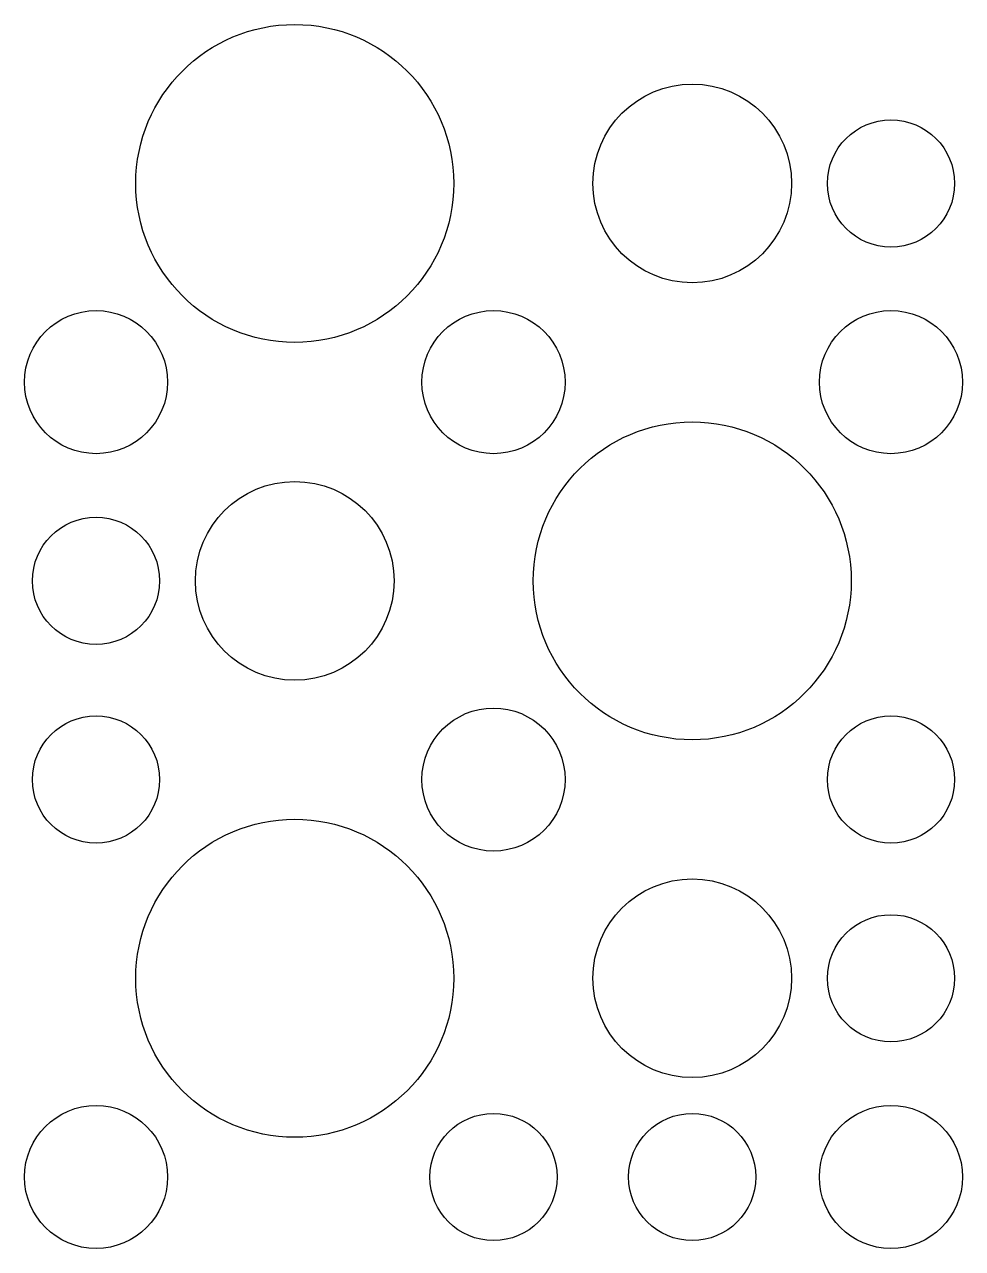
# Model space of a CAD drawing. Extents: x -538 to -302, y -418 to -110.
import ezdxf

# ---------------------------------------------------------------- set-up
doc = ezdxf.new("R2010")
doc.units = 0

msp = doc.modelspace()

# ---------------------------------------------------------------- linework, layer by layer
for centre, radius in [((-470, -150), 40), ((-370, -150), 25), ((-320, -150), 16), ((-520, -200), 18), ((-420, -200), 18), ((-320, -200), 18), ((-370, -250), 40), ((-470, -250), 25), ((-520, -250), 16), ((-420, -300), 18), ((-520, -300), 16), ((-320, -300), 16), ((-470, -350), 40), ((-370, -350), 25), ((-320, -350), 16), ((-520, -400), 18), ((-420, -400), 16), ((-370, -400), 16), ((-320, -400), 18)]:
    msp.add_circle(centre, radius)

doc.saveas('drawing.dxf')
